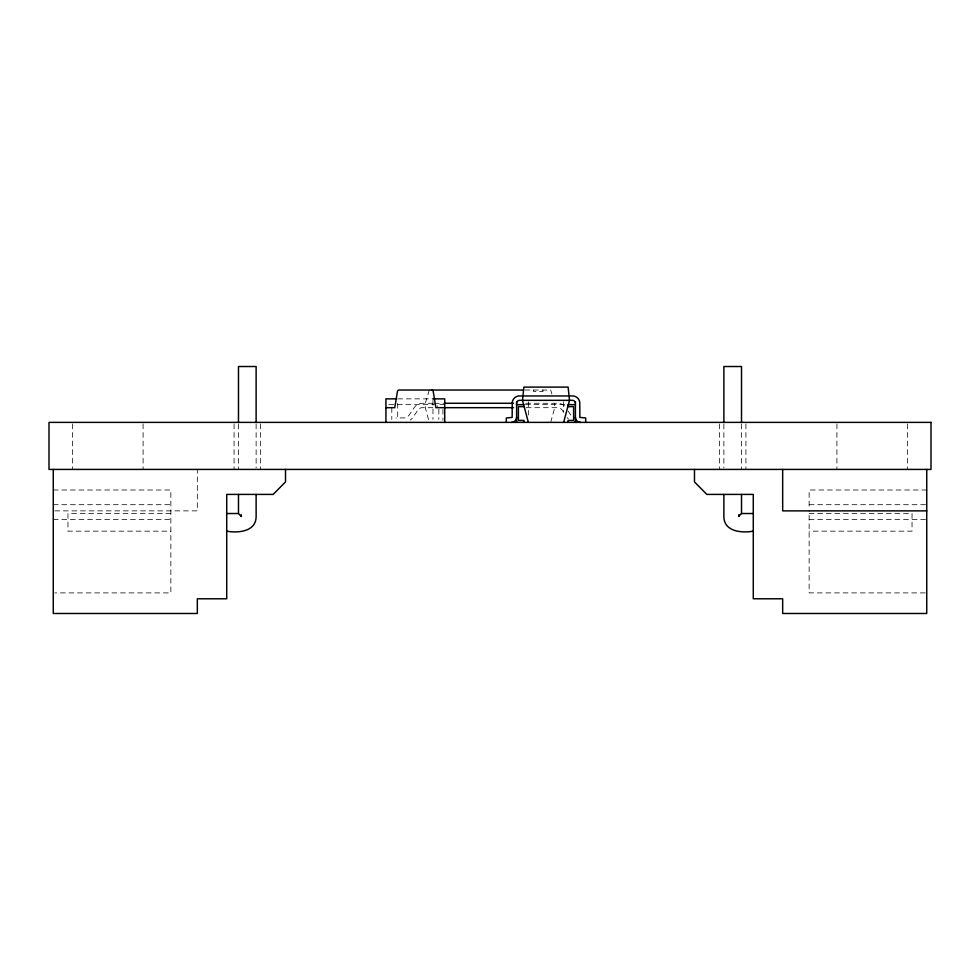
<?xml version="1.0" encoding="UTF-8"?>
<svg xmlns="http://www.w3.org/2000/svg" width="980" height="980" viewBox="0 0 980 980"><rect width="100%" height="100%" fill="white"/><g stroke="black" fill="none" stroke-linecap="round" stroke-linejoin="round"><path stroke-width="0.73" stroke-dasharray="4.9 3.68" d="M550.699 422.38L554.68 407.68L554.68 403.27M429.301 390.04L425.32 403.27L425.32 407.68L429.301 422.38M524.9 390.04L550.699 390.04L551.887 394.009M397.684 398.86L432.964 398.86M432.964 403.27L421.572 403.295A9.898 9.898 0 0 0 414.613 407.031L409.322 414.883A8.33 8.33 0 0 1 404.605 417.909L395.92 417.97M434.446 403.27L443.671 403.27M525.77 403.27L558.429 403.295A9.898 9.898 0 0 1 565.387 407.031L565.815 407.607M388.815 404.654L434.373 404.654M444.785 404.654L437.411 404.654L437.411 406.627M525.439 404.654L566.575 404.654M432.964 407.68L422.38 407.68A5.488 5.488 0 0 0 417.811 410.13L413.327 416.855A12.74 12.74 0 0 1 410.326 420.016M526.236 407.68L557.62 407.68A5.488 5.488 0 0 1 562.189 410.13L563.684 412.372M53.263 490L170.863 490L170.863 592.9L54.794 592.9M926.737 490L809.137 490L809.137 509.11M53.263 504.7L170.863 504.7M809.137 504.7L926.737 504.7M54.782 510.874L197.323 510.874L197.323 469.42M170.863 513.52L67.963 513.52L67.963 531.16L170.863 531.16M809.137 513.52L912.037 513.52L912.037 531.16L809.137 531.16M53.263 519.4L170.863 519.4M809.137 519.4L926.737 519.4M925.206 592.9L809.137 592.9L809.137 510.58M568.057 410.975L570.679 414.883A8.33 8.33 0 0 0 571.855 416.12M907.48 423.899L907.48 469.42M836.92 423.899L836.92 469.42M745.927 423.899L745.927 469.42M741.517 424.022L741.517 469.42M723.877 424.022L723.877 467.901M719.467 423.899L719.467 469.42M563.647 401.8L563.647 412.09M542.957 390.04L542.957 391.596L533.671 391.596L533.671 390.04M528.367 401.8L528.367 415.03M442.935 409.383L442.935 420.408M438.844 409.15L438.844 419.44M432.964 400.33L432.964 419.44M397.684 403.27L397.684 419.44M391.804 407.68L391.804 419.44M260.533 423.899L260.533 469.42M256.123 424.022L256.123 467.901M238.483 424.022L238.483 469.42M234.073 423.899L234.073 469.42M143.08 423.899L143.08 469.42M72.52 423.899L72.52 469.42M568.339 418.877A12.74 12.74 0 0 1 567.175 417.566"/><path stroke-width="1.47" d="M738.945 516.411L738.81 514.696M563.647 422.38L569.527 400.33L568.118 387.1L523.896 387.1L522.487 400.33L528.367 422.38M738.577 516.46L741.517 513.52L741.517 494.41M523.381 390.04L399.154 390.04A1.74 1.74 0 0 0 397.439 391.486L394.744 407.68L385.924 407.68M396.214 398.86L385.924 398.86L385.924 422.38M432.964 398.86L444.724 398.86L444.724 422.38M445.104 403.27L513.594 403.27M516.546 404.654L523.92 404.654M575.468 404.654L568.094 404.654L568.094 406.627L573.619 406.627L573.619 420.408L568.094 420.408L568.094 422.38M523.92 406.627L518.396 406.627L518.396 420.408L523.92 420.408L523.92 422.38M444.724 407.68L435.904 407.68L433.209 391.486A1.74 1.74 0 0 0 431.494 390.04M445.104 407.68L513.594 407.68M926.737 510.874L782.677 510.874L782.677 469.42M226.723 513.52L238.483 513.52L241.056 516.411M741.517 513.52L753.277 513.52M226.723 531.16C237.809 533.218 255.976 531.797 256.123 516.754L256.123 494.41M753.277 531.16C742.191 533.218 724.024 531.797 723.877 516.754L723.877 494.41M241.19 514.696L241.423 516.46M926.737 469.42L926.737 613.48L782.677 613.48L782.677 598.78L753.277 598.78L753.277 494.41L706.825 494.41L694.477 481.915L694.477 469.42M741.517 422.515L741.517 366.52L723.877 366.52L723.877 422.515M585.697 422.38L585.697 417.97L579.854 417.419L579.768 402.315A7.362 7.362 0 0 0 573.423 395.969L518.591 395.969A7.362 7.362 0 0 0 512.246 402.315L512.16 417.419L506.317 417.97L506.317 422.38M575.407 401.8L575.407 422.38M516.607 401.8L516.607 422.38M285.523 469.42L285.523 481.915L273.175 494.41L226.723 494.41L226.723 598.78L197.323 598.78L197.323 613.48L53.263 613.48L53.263 469.42M256.123 422.515L256.123 366.52L238.483 366.52L238.483 422.515M238.483 494.41L238.483 513.52M516.607 403.27A2.94 2.94 0 0 1 519.547 400.33L572.467 400.33A2.94 2.94 0 0 1 575.407 403.27M516.607 417.235A5.145 5.145 0 0 1 511.462 422.38M580.552 422.38A5.145 5.145 0 0 1 575.407 417.235M575.26 422.38A12.74 12.74 0 0 1 574.403 422.209M931 422.38L49 422.38L49 469.42L931 469.42L931 422.38"/></g></svg>
